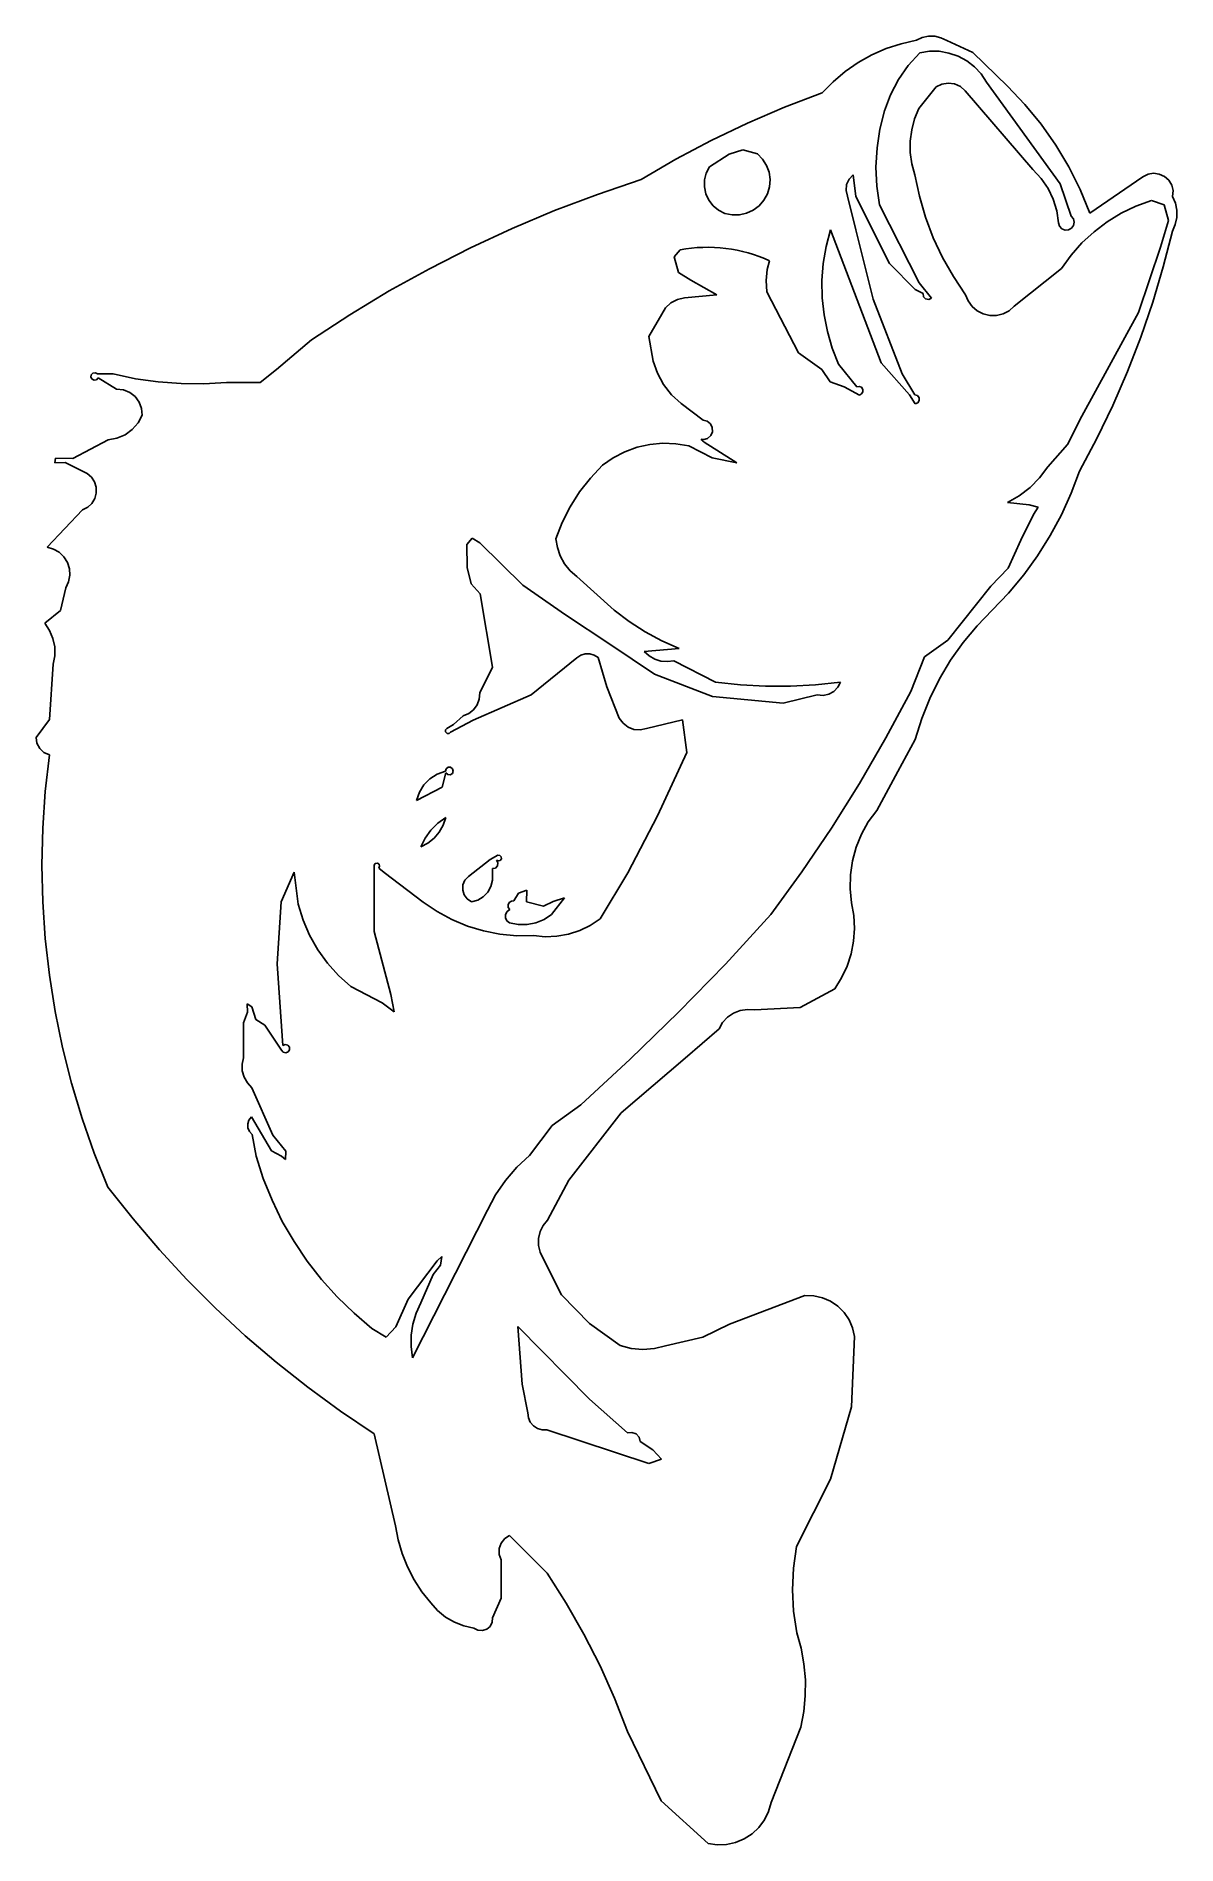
# Model space of a CAD drawing. Extents: x 8.9 to 22.6, y 2.5 to 24.2.
import ezdxf

# ---------------------------------------------------------------- set-up
doc = ezdxf.new("R2010")
doc.units = 0
doc.linetypes.add('0', pattern=[0])
doc.layers.add('1', color=7, linetype='0')

msp = doc.modelspace()

# ---------------------------------------------------------------- linework, layer by layer
at = {"layer": '1'}
for p, q in [((19.122124, 24.067635), (19.301197, 24.126564)), ((19.301197, 24.126564), (19.485062, 24.168152)), ((19.485062, 24.168152), (19.554054, 24.200882)), ((19.554054, 24.200882), (19.628616, 24.217373)), ((19.628616, 24.217373), (19.704979, 24.216782)), ((19.704979, 24.216782), (19.779278, 24.199154)), ((19.779278, 24.199154), (19.847759, 24.165375)), ((19.847759, 24.165375), (20.163292, 24.019979)), ((18.629669, 23.793039), (18.784828, 23.900116)), ((18.784828, 23.900116), (18.94948, 23.991924)), ((18.94948, 23.991924), (19.122124, 24.067635)), ((19.388044, 23.866146), (19.27129, 23.697392)), ((19.524635, 24.019295), (19.388044, 23.866146)), ((19.640724, 24.036894), (19.524635, 24.019295)), ((19.758129, 24.035604), (19.640724, 24.036894)), ((19.873802, 24.015465), (19.758129, 24.035604)), ((19.984734, 23.97699), (19.873802, 24.015465)), ((20.088039, 23.921188), (19.984734, 23.97699)), ((20.18103, 23.849499), (20.088039, 23.921188)), ((20.163292, 24.019979), (20.5755, 23.618151)), ((18.353374, 23.537125), (18.485416, 23.671675)), ((18.485416, 23.671675), (18.629669, 23.793039)), ((19.27129, 23.697392), (19.17614, 23.515581)), ((19.721344, 23.611282), (19.791107, 23.643562)), ((19.791107, 23.643562), (19.867157, 23.654736)), ((19.867157, 23.654736), (19.943254, 23.643896)), ((19.943254, 23.643896), (20.013157, 23.611931)), ((20.261292, 23.763805), (20.18103, 23.849499)), ((20.326729, 23.666323), (20.261292, 23.763805)), ((21.207291, 22.444786), (20.326729, 23.666323)), ((17.902767, 23.365646), (18.353374, 23.537125)), ((19.17614, 23.515581), (19.104031, 23.323463)), ((19.515272, 23.350643), (19.721344, 23.611282)), ((20.013157, 23.611931), (20.071136, 23.561464)), ((20.071136, 23.561464), (20.882645, 22.61898)), ((20.5755, 23.618151), (20.786062, 23.397152)), ((17.4597, 23.175545), (17.902767, 23.365646)), ((19.104031, 23.323463), (19.047714, 23.102104)), ((19.428101, 23.092541), (19.463079, 23.224499)), ((19.463079, 23.224499), (19.515272, 23.350643)), ((20.786062, 23.397152), (20.979752, 23.161224)), ((17.024937, 22.967144), (17.4597, 23.175545)), ((19.047714, 23.102104), (19.013073, 22.876335)), ((19.410952, 22.957108), (19.428101, 23.092541)), ((20.979752, 23.161224), (21.155506, 22.911648)), ((16.599239, 22.740801), (17.024937, 22.967144)), ((17.004419, 22.650248), (17.240166, 22.800781)), ((17.240166, 22.800781), (17.405567, 22.852642)), ((17.405567, 22.852642), (17.579731, 22.804512)), ((17.579731, 22.804512), (17.641171, 22.741745)), ((19.013073, 22.876335), (19.000427, 22.648273)), ((19.411938, 22.820593), (19.410952, 22.957108)), ((19.431044, 22.685423), (19.411938, 22.820593)), ((21.155506, 22.911648), (21.31237, 22.649788)), ((16.183344, 22.496914), (16.599239, 22.740801)), ((16.945393, 22.493202), (16.965988, 22.575077)), ((16.965988, 22.575077), (17.004419, 22.650248)), ((17.641171, 22.741745), (17.687977, 22.667419)), ((17.687977, 22.667419), (17.718033, 22.584892)), ((17.718033, 22.584892), (17.729996, 22.497875)), ((19.000427, 22.648273), (19.009892, 22.420059)), ((19.467934, 22.553988), (19.431044, 22.685423)), ((20.882645, 22.61898), (20.981337, 22.512432)), ((21.31237, 22.649788), (21.44949, 22.377068)), ((22.201342, 22.529278), (22.262075, 22.560673)), ((22.262075, 22.560673), (22.329399, 22.572601)), ((22.329399, 22.572601), (22.397223, 22.563988)), ((22.397223, 22.563988), (22.459423, 22.535606)), ((15.661095, 22.320461), (16.183344, 22.496914)), ((16.943691, 22.408794), (16.945393, 22.493202)), ((16.96096, 22.326159), (16.943691, 22.408794)), ((17.723316, 22.410295), (17.698301, 22.326099)), ((17.729996, 22.497875), (17.723316, 22.410295)), ((18.648205, 22.438999), (18.640995, 22.368404)), ((18.640995, 22.368404), (18.657635, 22.299421)), ((18.67844, 22.503197), (18.648205, 22.438999)), ((18.728271, 22.553711), (18.67844, 22.503197)), ((18.758221, 22.295124), (18.728271, 22.553711)), ((19.009892, 22.420059), (19.041378, 22.19383)), ((19.521336, 22.297218), (19.467934, 22.553988)), ((20.981337, 22.512432), (21.06295, 22.392296)), ((21.06295, 22.392296), (21.125645, 22.261288)), ((21.341747, 22.059971), (21.207291, 22.444786)), ((21.44949, 22.377068), (21.566122, 22.094971)), ((21.566122, 22.094971), (22.201342, 22.529278)), ((22.459423, 22.535606), (22.51038, 22.490023)), ((22.51038, 22.490023), (22.54549, 22.431355)), ((22.54549, 22.431355), (22.561581, 22.364906)), ((22.561581, 22.364906), (22.557194, 22.296677)), ((14.637489, 21.911385), (15.145584, 22.125198)), ((15.145584, 22.125198), (15.661095, 22.320461)), ((16.99633, 22.2495), (16.96096, 22.326159)), ((17.047989, 22.182728), (16.99633, 22.2495)), ((17.113312, 22.129244), (17.047989, 22.182728)), ((17.188965, 22.091774), (17.113312, 22.129244)), ((17.528301, 22.129982), (17.448505, 22.093273)), ((17.598545, 22.182713), (17.528301, 22.129982)), ((17.656078, 22.249083), (17.598545, 22.182713)), ((17.698301, 22.326099), (17.656078, 22.249083)), ((18.657635, 22.299421), (18.759083, 21.89357)), ((19.161682, 21.49073), (18.758221, 22.295124)), ((19.041378, 22.19383), (19.519264, 21.259644)), ((19.594534, 22.045376), (19.521336, 22.297218)), ((21.125645, 22.261288), (21.168003, 22.122364)), ((22.117313, 22.178917), (21.939976, 22.093241)), ((22.302219, 22.24675), (22.117313, 22.178917)), ((22.455042, 22.193787), (22.302219, 22.24675)), ((22.507843, 22.005066), (22.455042, 22.193787)), ((22.557194, 22.296677), (22.590509, 22.216204)), ((22.590509, 22.216204), (22.607117, 22.130705)), ((22.607117, 22.130705), (22.606348, 22.04361)), ((14.137476, 21.679298), (14.637489, 21.911385)), ((17.274929, 22.073721), (17.188965, 22.091774)), ((17.362762, 22.074234), (17.274929, 22.073721)), ((17.448505, 22.093273), (17.362762, 22.074234)), ((19.68708, 21.79998), (19.594534, 22.045376)), ((21.168003, 22.122364), (21.189068, 21.978661)), ((21.189068, 21.978661), (21.200994, 21.938885)), ((21.200994, 21.938885), (21.228798, 21.908039)), ((21.228798, 21.908039), (21.267126, 21.892059)), ((21.308605, 21.894018), (21.345261, 21.913536)), ((21.368092, 22.02787), (21.341747, 22.059971)), ((21.345261, 21.913536), (21.370037, 21.946863)), ((21.378166, 21.987585), (21.368092, 22.02787)), ((21.370037, 21.946863), (21.378166, 21.987585)), ((21.771914, 21.990555), (21.614754, 21.871857)), ((21.939976, 22.093241), (21.771914, 21.990555)), ((22.409948, 21.688778), (22.507843, 22.005066)), ((22.58824, 21.958416), (22.55352, 21.878536)), ((22.606348, 22.04361), (22.58824, 21.958416)), ((18.402391, 21.694965), (18.368223, 21.491932)), ((18.454868, 21.894056), (18.402391, 21.694965)), ((19.060949, 20.300797), (18.454868, 21.894056)), ((18.759083, 21.89357), (18.965242, 21.065434)), ((19.798416, 21.562523), (19.68708, 21.79998)), ((21.267126, 21.892059), (21.308605, 21.894018)), ((21.470015, 21.738293), (21.339096, 21.591152)), ((21.614754, 21.871857), (21.470015, 21.738293)), ((22.55352, 21.878536), (22.444675, 21.450085)), ((13.646197, 21.429249), (14.137476, 21.679298)), ((16.652695, 21.656246), (16.581242, 21.571962)), ((16.581242, 21.571962), (16.633354, 21.381561)), ((17.697527, 21.418831), (17.725321, 21.523903)), ((18.368223, 21.491932), (18.352648, 21.286636)), ((19.471287, 21.178329), (19.161682, 21.49073)), ((19.927868, 21.334433), (19.798416, 21.562523)), ((21.339096, 21.591152), (21.22327, 21.431862)), ((22.149193, 20.90225), (22.409948, 21.688778)), ((13.164303, 21.161564), (13.646197, 21.429249)), ((16.633354, 21.381561), (16.781567, 21.293331)), ((16.781567, 21.293331), (17.093391, 21.11388)), ((17.684252, 21.285633), (17.697527, 21.418831)), ((17.692272, 21.152016), (17.684252, 21.285633)), ((18.352648, 21.286636), (18.355789, 21.080772)), ((19.519264, 21.259644), (19.667377, 21.07679)), ((20.074656, 21.11709), (19.927868, 21.334433)), ((21.22327, 21.431862), (20.655884, 20.978045)), ((22.444675, 21.450085), (22.318802, 21.026325)), ((12.692423, 20.876593), (13.164303, 21.161564)), ((16.619234, 21.059015), (16.54179, 21.017904)), ((16.704741, 21.078438), (16.619234, 21.059015)), ((17.093391, 21.11388), (16.704741, 21.078438)), ((18.070278, 20.419556), (17.692272, 21.152016)), ((18.355789, 21.080772), (18.377625, 20.876047)), ((18.965242, 21.065434), (19.314228, 20.16975)), ((19.565872, 21.131392), (19.471287, 21.178329)), ((19.569803, 21.09342), (19.565872, 21.131392)), ((19.595894, 21.065556), (19.569803, 21.09342)), ((19.633526, 21.059141), (19.595894, 21.065556)), ((19.667377, 21.07679), (19.633526, 21.059141)), ((20.104721, 21.04192), (20.074656, 21.11709)), ((20.151718, 20.975996), (20.104721, 21.04192)), ((12.231181, 20.574713), (12.692423, 20.876593)), ((16.431725, 20.883364), (16.277378, 20.61586)), ((16.477798, 20.957962), (16.431725, 20.883364)), ((16.54179, 21.017904), (16.477798, 20.957962)), ((18.377625, 20.876047), (18.417973, 20.67415)), ((20.212978, 20.923067), (20.151718, 20.975996)), ((20.285027, 20.886135), (20.212978, 20.923067)), ((20.363766, 20.867294), (20.285027, 20.886135)), ((20.444725, 20.867622), (20.363766, 20.867294)), ((20.523306, 20.8871), (20.444725, 20.867622)), ((20.595051, 20.924614), (20.523306, 20.8871)), ((20.655884, 20.978045), (20.595051, 20.924614)), ((21.4692, 19.660698), (22.149193, 20.90225)), ((22.318802, 21.026325), (22.176098, 20.607927)), ((16.277378, 20.61586), (16.328053, 20.321154)), ((18.417973, 20.67415), (18.476498, 20.476757)), ((22.176098, 20.607927), (22.0168, 20.195568)), ((11.814068, 20.218296), (12.231181, 20.574713)), ((18.349182, 20.2201), (18.070278, 20.419556)), ((18.476498, 20.476757), (18.552719, 20.285498)), ((9.591284, 20.157455), (9.611916, 20.177795)), ((9.611916, 20.177795), (9.64064, 20.181593)), ((9.64064, 20.181593), (9.665852, 20.167309)), ((11.616809, 20.066021), (11.814068, 20.218296)), ((16.328053, 20.321154), (16.37973, 20.174772)), ((16.37973, 20.174772), (16.454317, 20.03863)), ((18.452698, 20.07235), (18.349182, 20.2201)), ((18.552719, 20.285498), (18.769039, 20.012997)), ((19.4016, 19.915861), (19.060949, 20.300797)), ((22.0168, 20.195568), (21.841156, 19.789898)), ((9.58708, 20.128786), (9.591284, 20.157455)), ((9.601006, 20.103376), (9.58708, 20.128786)), ((9.627432, 20.091496), (9.601006, 20.103376)), ((9.65568, 20.097942), (9.627432, 20.091496)), ((9.674335, 20.120111), (9.65568, 20.097942)), ((9.665852, 20.167309), (9.856281, 20.167313)), ((9.89545, 19.985882), (9.674335, 20.120111)), ((9.856281, 20.167313), (10.123938, 20.109791)), ((9.97667, 19.976255), (9.89545, 19.985882)), ((10.052367, 19.945284), (9.97667, 19.976255)), ((10.123938, 20.109791), (10.394909, 20.070763)), ((10.394909, 20.070763), (10.667918, 20.050409)), ((10.667918, 20.050409), (10.941681, 20.048828)), ((10.941681, 20.048828), (11.214901, 20.066021)), ((11.214901, 20.066021), (11.616809, 20.066021)), ((16.454317, 20.03863), (16.549873, 19.916286)), ((18.620136, 20.011627), (18.452698, 20.07235)), ((18.802088, 19.913671), (18.620136, 20.011627)), ((18.769039, 20.012997), (18.798073, 20.017792)), ((18.798073, 20.017792), (18.825161, 20.006289)), ((18.825161, 20.006289), (18.841871, 19.982067)), ((18.841871, 19.982067), (18.843002, 19.952662)), ((19.314228, 20.16975), (19.466526, 19.916206)), ((10.117038, 19.895216), (10.052367, 19.945284)), ((10.16598, 19.829689), (10.117038, 19.895216)), ((10.195638, 19.753466), (10.16598, 19.829689)), ((10.203851, 19.672092), (10.195638, 19.753466)), ((16.549873, 19.916286), (16.663895, 19.810944)), ((16.663895, 19.810944), (16.929142, 19.612608)), ((18.828209, 19.927223), (18.802088, 19.913671)), ((18.843002, 19.952662), (18.828209, 19.927223)), ((19.472004, 19.810112), (19.4016, 19.915861)), ((19.466526, 19.916206), (19.497772, 19.907345)), ((19.502176, 19.822147), (19.472004, 19.810112)), ((19.497772, 19.907345), (19.518023, 19.881945)), ((19.519701, 19.849501), (19.502176, 19.822147)), ((19.518023, 19.881945), (19.519701, 19.849501)), ((21.841156, 19.789898), (21.649445, 19.391569)), ((10.082407, 19.500542), (10.15249, 19.579691)), ((10.15249, 19.579691), (10.203851, 19.672092)), ((16.929142, 19.612608), (16.97718, 19.599676)), ((16.97718, 19.599676), (17.015503, 19.567959)), ((17.015503, 19.567959), (17.037189, 19.523188)), ((17.037189, 19.523188), (17.038319, 19.473454)), ((21.294825, 19.321274), (21.4692, 19.660698)), ((9.371217, 19.150928), (9.796257, 19.375748)), ((9.796257, 19.375748), (9.899996, 19.396109)), ((9.899996, 19.396109), (9.9969, 19.43837)), ((9.9969, 19.43837), (10.082407, 19.500542)), ((16.289017, 19.322115), (16.136086, 19.287857)), ((16.445103, 19.336208), (16.289017, 19.322115)), ((16.601696, 19.329895), (16.445103, 19.336208)), ((16.756134, 19.303295), (16.601696, 19.329895)), ((16.934446, 19.379215), (16.905046, 19.382757)), ((16.981842, 19.394318), (16.934446, 19.379215)), ((16.939135, 19.349966), (17.333221, 19.100416)), ((17.018688, 19.427744), (16.981842, 19.394318)), ((17.038319, 19.473454), (17.018688, 19.427744)), ((21.059086, 19.053957), (21.294825, 19.321274)), ((21.649445, 19.391569), (21.441971, 19.001225)), ((9.155637, 19.100315), (9.161278, 19.157299)), ((9.278711, 19.10379), (9.155637, 19.100315)), ((9.161278, 19.157299), (9.371217, 19.150928)), ((9.541105, 18.973839), (9.278711, 19.10379)), ((15.849969, 19.161503), (15.721636, 19.071548)), ((15.988905, 19.234015), (15.849969, 19.161503)), ((16.136086, 19.287857), (15.988905, 19.234015)), ((17.034645, 19.161087), (16.756134, 19.303295)), ((17.333221, 19.100416), (17.034645, 19.161087)), ((9.593197, 18.92951), (9.541105, 18.973839)), ((9.630881, 18.872421), (9.593197, 18.92951)), ((9.651175, 18.807095), (9.630881, 18.872421)), ((15.576757, 18.918509), (15.447357, 18.752182)), ((15.721636, 19.071548), (15.576757, 18.918509)), ((20.848011, 18.804688), (20.962372, 18.92185)), ((20.962372, 18.92185), (21.059086, 19.053957)), ((21.441971, 19.001225), (21.341484, 18.735741)), ((9.599186, 18.614174), (9.634674, 18.672653)), ((9.634674, 18.672653), (9.652472, 18.738701)), ((9.652472, 18.738701), (9.651175, 18.807095)), ((15.447357, 18.752182), (15.334637, 18.574129)), ((20.575775, 18.624205), (20.718285, 18.704805)), ((20.718285, 18.704805), (20.848011, 18.804688)), ((21.341484, 18.735741), (21.223639, 18.477493)), ((9.061581, 18.088251), (9.487549, 18.537468)), ((9.487549, 18.537468), (9.548815, 18.567892)), ((9.548815, 18.567892), (9.599186, 18.614174)), ((15.334637, 18.574129), (15.239641, 18.386021)), ((20.835667, 18.597353), (20.575775, 18.624205)), ((20.735809, 18.174072), (20.887516, 18.479525)), ((20.942839, 18.568153), (20.835667, 18.597353)), ((20.887516, 18.479525), (20.942839, 18.568153)), ((21.223639, 18.477493), (21.088951, 18.227619)), ((15.239641, 18.386021), (15.163269, 18.189613)), ((21.088951, 18.227619), (20.938011, 17.987213)), ((9.137936, 18.067436), (9.061581, 18.088251)), ((9.20682, 18.028471), (9.137936, 18.067436)), ((9.263993, 17.973749), (9.20682, 18.028471)), ((14.157381, 18.196051), (14.096317, 18.121525)), ((14.096317, 18.121525), (14.0997, 17.843956)), ((14.248966, 18.143188), (14.157381, 18.196051)), ((14.764297, 17.632023), (14.248966, 18.143188)), ((15.163269, 18.189613), (15.180523, 18.084352)), ((15.180523, 18.084352), (15.215614, 17.983633)), ((20.583239, 17.839087), (20.735809, 18.174072)), ((9.305939, 17.906637), (9.263993, 17.973749)), ((9.330075, 17.831266), (9.305939, 17.906637)), ((9.334918, 17.75227), (9.330075, 17.831266)), ((14.0997, 17.843956), (14.146616, 17.649708)), ((15.215614, 17.983633), (15.2675, 17.890446)), ((15.2675, 17.890446), (15.334637, 17.807568)), ((15.334637, 17.807568), (15.415022, 17.737465)), ((20.377594, 17.620445), (20.583239, 17.839087)), ((20.938011, 17.987213), (20.771481, 17.757328)), ((9.224147, 17.329212), (9.286736, 17.602785)), ((9.286736, 17.602785), (9.320169, 17.674517)), ((9.320169, 17.674517), (9.334918, 17.75227)), ((14.146616, 17.649708), (14.254426, 17.52879)), ((15.278147, 17.276867), (14.764297, 17.632023)), ((15.415022, 17.737465), (15.859749, 17.335009)), ((19.863501, 16.974344), (20.377594, 17.620445)), ((20.771481, 17.757328), (20.590092, 17.538977)), ((14.254426, 17.52879), (14.403563, 16.650963)), ((20.590092, 17.538977), (20.394646, 17.333126)), ((9.034932, 17.178913), (9.224147, 17.329212)), ((9.092682, 17.091606), (9.034932, 17.178913)), ((15.808397, 16.928226), (15.278147, 17.276867)), ((15.859749, 17.335009), (16.040239, 17.196888)), ((16.040239, 17.196888), (16.231266, 17.07374)), ((20.21213, 17.146671), (20.044907, 16.946388)), ((20.394646, 17.333126), (20.21213, 17.146671)), ((9.132833, 16.994942), (9.092682, 17.091606)), ((9.153929, 16.892422), (9.132833, 16.994942)), ((16.34354, 16.567907), (15.808397, 16.928226)), ((16.231266, 17.07374), (16.431587, 16.96637)), ((16.431587, 16.96637), (16.639898, 16.875473)), ((19.582214, 16.776316), (19.863501, 16.974344)), ((20.044907, 16.946388), (19.894022, 16.733526)), ((9.136615, 16.684753), (9.155204, 16.787758)), ((9.155204, 16.787758), (9.153929, 16.892422)), ((14.86613, 16.318031), (15.414298, 16.761246)), ((15.414298, 16.761246), (15.460133, 16.793121)), ((15.460133, 16.793121), (15.513274, 16.810266)), ((15.513274, 16.810266), (15.569107, 16.811188)), ((15.569107, 16.811188), (15.622785, 16.795805)), ((15.622785, 16.795805), (15.669653, 16.76545)), ((15.669653, 16.76545), (15.774012, 16.413626)), ((16.639898, 16.875473), (16.221642, 16.836693)), ((16.221642, 16.836693), (16.280102, 16.785406)), ((16.280102, 16.785406), (16.347935, 16.747379)), ((16.347935, 16.747379), (16.422188, 16.724268)), ((16.422188, 16.724268), (16.499619, 16.717079)), ((16.499619, 16.717079), (16.576855, 16.726126)), ((16.576855, 16.726126), (17.076073, 16.470318)), ((19.4181, 16.358042), (19.582214, 16.776316)), ((19.894022, 16.733526), (19.760418, 16.509415)), ((9.089425, 16.022738), (9.136615, 16.684753)), ((14.403563, 16.650963), (14.249109, 16.341763)), ((17.038189, 16.298998), (16.34354, 16.567907)), ((19.760418, 16.509415), (19.644924, 16.275454)), ((14.169, 16.014523), (14.86613, 16.318031)), ((14.24382, 16.268141), (14.21859, 16.198776)), ((14.249109, 16.341763), (14.24382, 16.268141)), ((15.774012, 16.413626), (15.923024, 16.040615)), ((17.886501, 16.217098), (17.038189, 16.298998)), ((17.076073, 16.470318), (17.374737, 16.437578)), ((17.374737, 16.437578), (17.674747, 16.421356)), ((17.674747, 16.421356), (17.975193, 16.421692)), ((18.296318, 16.318386), (17.886501, 16.217098)), ((17.975193, 16.421692), (18.275169, 16.438591)), ((18.275169, 16.438591), (18.573751, 16.471996)), ((18.365499, 16.312004), (18.296318, 16.318386)), ((18.433493, 16.326271), (18.365499, 16.312004)), ((18.49427, 16.359926), (18.433493, 16.326271)), ((18.54245, 16.409981), (18.49427, 16.359926)), ((18.573751, 16.471996), (18.54245, 16.409981)), ((19.118767, 15.801188), (19.4181, 16.358042)), ((19.644924, 16.275454), (19.548269, 16.0331)), ((14.049126, 16.065163), (13.93374, 15.961874)), ((14.117379, 16.09326), (14.049126, 16.065163)), ((14.175344, 16.138962), (14.117379, 16.09326)), ((14.21859, 16.198776), (14.175344, 16.138962)), ((8.931406, 15.807442), (9.089425, 16.022738)), ((13.855171, 15.915668), (13.839005, 15.897437)), ((13.839005, 15.897437), (13.839738, 15.873081)), ((13.839738, 15.873081), (13.856968, 15.85585)), ((13.93374, 15.961874), (13.855171, 15.915668)), ((13.856968, 15.85585), (13.881325, 15.855117)), ((13.881325, 15.855117), (13.899559, 15.871282)), ((13.899559, 15.871282), (14.169, 16.014523)), ((15.923024, 16.040615), (15.967518, 15.978879)), ((15.967518, 15.978879), (16.02766, 15.93226)), ((16.02766, 15.93226), (16.098536, 15.904559)), ((16.098536, 15.904559), (16.174347, 15.898039)), ((16.174347, 15.898039), (16.248913, 15.913231)), ((16.248913, 15.913231), (16.678577, 16.016964)), ((16.678577, 16.016964), (16.733173, 15.62792)), ((19.548269, 16.0331), (19.47105, 15.783873)), ((8.941125, 15.737365), (8.931406, 15.807442)), ((8.973563, 15.674493), (8.941125, 15.737365)), ((9.025041, 15.625966), (8.973563, 15.674493)), ((9.089712, 15.597287), (9.025041, 15.625966)), ((16.733173, 15.62792), (16.38213, 14.868812)), ((18.801029, 15.254622), (19.118767, 15.801188)), ((19.47105, 15.783873), (19.262318, 15.400873)), ((9.040152, 15.158901), (9.089712, 15.597287)), ((13.739985, 15.368296), (13.837584, 15.403258)), ((13.837584, 15.403258), (13.846036, 15.432298)), ((13.846036, 15.432298), (13.870257, 15.450407)), ((13.870257, 15.450407), (13.900501, 15.450295)), ((13.900501, 15.450295), (13.924589, 15.432008)), ((13.932827, 15.402908), (13.921894, 15.37471)), ((13.924589, 15.432008), (13.932827, 15.402908)), ((19.262318, 15.400873), (19.008728, 14.931337)), ((13.79918, 15.211669), (13.491968, 15.052287)), ((13.525425, 15.150409), (13.579887, 15.238615)), ((13.579887, 15.238615), (13.652624, 15.312481)), ((13.652624, 15.312481), (13.739985, 15.368296)), ((13.843655, 15.38179), (13.79918, 15.211669)), ((13.866075, 15.36149), (13.843655, 15.38179)), ((13.896195, 15.358765), (13.866075, 15.36149)), ((13.921894, 15.37471), (13.896195, 15.358765)), ((18.46524, 14.718959), (18.801029, 15.254622)), ((9.010341, 14.718737), (9.040152, 15.158901)), ((13.491968, 15.052287), (13.525425, 15.150409)), ((13.66216, 14.696624), (13.745405, 14.779579)), ((13.745405, 14.779579), (13.841328, 14.847486)), ((13.810687, 14.756768), (13.763568, 14.673414)), ((13.841328, 14.847486), (13.810687, 14.756768)), ((16.38213, 14.868812), (16.024717, 14.182609)), ((18.908283, 14.795392), (18.825392, 14.648085)), ((19.008728, 14.931337), (18.908283, 14.795392)), ((9.000333, 14.277678), (9.010341, 14.718737)), ((13.542618, 14.495211), (13.593927, 14.600939)), ((13.627108, 14.540272), (13.542618, 14.495211)), ((13.593927, 14.600939), (13.66216, 14.696624)), ((13.701641, 14.600384), (13.627108, 14.540272)), ((13.763568, 14.673414), (13.701641, 14.600384)), ((18.11178, 14.19479), (18.46524, 14.718959)), ((18.825392, 14.648085), (18.761326, 14.491671)), ((14.113037, 14.140656), (14.375402, 14.343848)), ((14.375402, 14.343848), (14.466545, 14.394911)), ((14.472712, 14.327468), (14.451302, 14.337881)), ((14.451302, 14.337881), (14.468368, 14.305024)), ((14.466545, 14.394911), (14.490288, 14.39324)), ((14.49576, 14.333418), (14.472712, 14.327468)), ((14.490288, 14.39324), (14.507296, 14.376587)), ((14.509462, 14.352882), (14.49576, 14.333418)), ((14.507296, 14.376587), (14.509462, 14.352882)), ((18.71706, 14.328543), (18.693275, 14.161199)), ((18.761326, 14.491671), (18.71706, 14.328543)), ((9.010151, 13.836615), (9.000333, 14.277678)), ((12.024633, 14.192464), (11.869623, 13.835598)), ((12.073945, 13.806996), (12.024633, 14.192464)), ((12.997401, 14.295172), (12.981893, 14.276077)), ((12.981893, 14.276077), (12.985537, 14.021723)), ((13.021666, 14.299207), (12.997401, 14.295172)), ((13.042516, 14.286157), (13.021666, 14.299207)), ((13.039108, 14.240272), (13.049498, 14.26257)), ((13.103363, 14.189709), (13.039108, 14.240272)), ((13.049498, 14.26257), (13.042516, 14.286157)), ((13.573104, 13.833429), (13.103363, 14.189709)), ((14.071873, 14.095526), (14.113037, 14.140656)), ((14.436967, 14.241974), (14.400461, 14.235794)), ((14.400461, 14.235794), (14.403563, 14.094154)), ((14.462895, 14.268405), (14.436967, 14.241974)), ((14.468368, 14.305024), (14.462895, 14.268405)), ((16.024717, 14.182609), (15.691633, 13.631939)), ((17.741032, 13.682694), (18.11178, 14.19479)), ((18.693275, 14.161199), (18.690334, 13.992198)), ((12.985537, 14.021723), (12.985537, 13.479511)), ((14.045317, 13.978139), (14.048379, 14.039144)), ((14.063049, 13.919689), (14.045317, 13.978139)), ((14.048379, 14.039144), (14.071873, 14.095526)), ((14.099487, 13.870667), (14.063049, 13.919689)), ((14.291323, 13.897124), (14.224767, 13.857783)), ((14.345551, 13.952229), (14.291323, 13.897124)), ((14.383818, 14.019406), (14.345551, 13.952229)), ((14.403563, 14.094154), (14.383818, 14.019406)), ((14.659141, 13.847419), (14.713592, 13.940481)), ((14.713592, 13.940481), (14.812428, 13.977523)), ((14.812428, 13.977523), (14.80867, 13.834605)), ((15.266672, 13.884448), (15.109721, 13.682932)), ((15.131221, 13.840348), (15.266672, 13.884448)), ((18.690334, 13.992198), (18.708271, 13.824127)), ((9.039775, 13.396438), (9.010151, 13.836615)), ((11.869623, 13.835598), (11.820731, 13.094031)), ((12.131844, 13.617177), (12.073945, 13.806996)), ((13.739465, 13.720015), (13.573104, 13.833429)), ((13.916418, 13.62396), (13.739465, 13.720015)), ((14.150345, 13.836839), (14.099487, 13.870667)), ((14.224767, 13.857783), (14.150345, 13.836839)), ((14.556782, 13.644854), (14.557665, 13.685262)), ((14.557665, 13.685262), (14.576643, 13.720946)), ((14.576643, 13.720946), (14.609653, 13.744267)), ((14.589713, 13.80022), (14.603016, 13.827955)), ((14.592145, 13.769558), (14.589713, 13.80022)), ((14.609653, 13.744267), (14.592145, 13.769558)), ((14.603016, 13.827955), (14.628454, 13.845247)), ((14.628454, 13.845247), (14.659141, 13.847419)), ((14.80867, 13.834605), (15.014131, 13.786199)), ((15.014131, 13.786199), (15.131221, 13.840348)), ((15.109721, 13.682932), (15.020205, 13.625455)), ((17.194588, 13.089588), (17.741032, 13.682694)), ((18.708271, 13.824127), (18.734161, 13.671765)), ((18.734161, 13.671765), (18.741564, 13.517396)), ((12.210041, 13.434778), (12.131844, 13.617177)), ((12.985537, 13.479511), (13.185328, 12.724352)), ((14.102158, 13.546247), (13.916418, 13.62396)), ((14.29479, 13.487667), (14.102158, 13.546247)), ((14.49235, 13.448818), (14.29479, 13.487667)), ((14.692819, 13.430099), (14.49235, 13.448818)), ((14.574179, 13.608372), (14.556782, 13.644854)), ((14.606134, 13.583627), (14.574179, 13.608372)), ((14.710769, 13.564431), (14.606134, 13.583627)), ((14.817146, 13.565144), (14.710769, 13.564431)), ((14.921517, 13.585726), (14.817146, 13.565144)), ((15.020205, 13.625455), (14.921517, 13.585726)), ((15.44814, 13.491098), (15.314115, 13.447338)), ((15.574799, 13.55303), (15.44814, 13.491098)), ((15.691633, 13.631939), (15.574799, 13.55303)), ((18.741564, 13.517396), (18.730366, 13.363256)), ((9.089145, 12.958035), (9.039775, 13.396438)), ((12.307608, 13.261962), (12.210041, 13.434778)), ((12.423387, 13.100783), (12.307608, 13.261962)), ((14.894164, 13.43169), (14.692819, 13.430099)), ((15.03442, 13.417345), (14.894164, 13.43169)), ((15.175312, 13.422593), (15.03442, 13.417345)), ((15.314115, 13.447338), (15.175312, 13.422593)), ((18.730366, 13.363256), (18.700737, 13.211578)), ((11.820731, 13.094031), (11.871375, 12.346519)), ((12.556007, 12.95315), (12.423387, 13.100783)), ((16.632034, 12.511736), (17.194588, 13.089588)), ((18.653097, 13.064558), (18.588144, 12.924326)), ((18.700737, 13.211578), (18.653097, 13.064558)), ((9.158161, 12.522294), (9.089145, 12.958035)), ((12.703897, 12.820809), (12.556007, 12.95315)), ((13.079227, 12.624758), (12.703897, 12.820809)), ((18.588144, 12.924326), (18.506817, 12.792906)), ((11.517133, 12.576503), (11.462741, 12.612988)), ((11.462741, 12.612988), (11.466692, 12.512176)), ((13.223846, 12.51639), (13.079227, 12.624758)), ((13.185328, 12.724352), (13.223846, 12.51639)), ((18.506817, 12.792906), (18.093117, 12.567409)), ((9.246685, 12.090096), (9.158161, 12.522294)), ((11.466692, 12.512176), (11.415582, 12.386054)), ((11.415582, 12.386054), (11.415582, 11.965618)), ((11.564353, 12.425303), (11.517133, 12.576503)), ((11.672539, 12.356092), (11.564353, 12.425303)), ((16.053795, 11.949581), (16.632034, 12.511736)), ((17.161968, 12.38886), (17.118408, 12.314138)), ((17.22086, 12.452207), (17.161968, 12.38886)), ((17.292213, 12.501089), (17.22086, 12.452207)), ((17.372551, 12.53313), (17.292213, 12.501089)), ((17.457962, 12.546764), (17.372551, 12.53313)), ((17.544283, 12.54133), (17.457962, 12.546764)), ((18.093117, 12.567409), (17.544283, 12.54133)), ((11.873675, 12.058657), (11.672539, 12.356092)), ((11.871375, 12.346519), (11.887692, 12.113276)), ((17.118408, 12.314138), (16.710859, 11.962428)), ((9.354536, 11.662307), (9.246685, 12.090096)), ((11.415582, 11.965618), (11.399528, 11.888255)), ((11.893021, 12.033887), (11.873675, 12.058657)), ((11.887692, 12.113276), (11.916566, 12.125674)), ((11.9233, 12.025464), (11.893021, 12.033887)), ((11.916566, 12.125674), (11.947161, 12.118483)), ((11.952658, 12.036686), (11.9233, 12.025464)), ((11.947161, 12.118483), (11.967491, 12.094515)), ((11.969599, 12.063158), (11.952658, 12.036686)), ((11.967491, 12.094515), (11.969599, 12.063158)), ((15.460314, 11.403555), (16.053795, 11.949581)), ((16.710859, 11.962428), (15.944254, 11.305438)), ((11.399528, 11.888255), (11.402428, 11.809294)), ((11.402428, 11.809294), (11.424109, 11.733309)), ((11.424109, 11.733309), (11.463317, 11.664704)), ((9.481497, 11.239799), (9.354536, 11.662307)), ((11.463317, 11.664704), (11.517778, 11.607457)), ((11.517778, 11.607457), (11.769176, 11.0397)), ((15.117586, 11.154945), (15.460314, 11.403555)), ((15.944254, 11.305438), (15.318135, 10.500112)), ((9.627312, 10.823419), (9.481497, 11.239799)), ((11.482774, 11.219384), (11.467546, 11.173953)), ((11.467546, 11.173953), (11.469092, 11.126063)), ((11.469092, 11.126063), (11.487218, 11.081707)), ((11.512868, 11.256667), (11.482774, 11.219384)), ((11.487218, 11.081707), (11.519653, 11.04644)), ((11.753234, 10.850455), (11.512868, 11.256667)), ((14.846233, 10.796099), (15.117586, 11.154945)), ((11.519653, 11.04644), (11.567513, 10.784781)), ((11.873735, 10.787789), (11.753234, 10.850455)), ((11.769176, 11.0397), (11.923325, 10.847224)), ((11.923325, 10.847224), (11.920024, 10.746007)), ((9.791687, 10.414011), (9.627312, 10.823419)), ((11.567513, 10.784781), (11.654313, 10.517576)), ((11.920024, 10.746007), (11.873735, 10.787789)), ((14.557605, 10.494907), (14.693541, 10.653534)), ((14.693541, 10.653534), (14.846233, 10.796099)), ((10.093155, 10.033064), (9.791687, 10.414011)), ((11.654313, 10.517576), (11.7595, 10.257054)), ((14.440104, 10.322181), (14.557605, 10.494907)), ((15.318135, 10.500112), (15.063761, 10.020127)), ((11.7595, 10.257054), (11.882563, 10.004484)), ((14.342495, 10.137482), (14.440104, 10.322181)), ((10.409074, 9.664007), (10.093155, 10.033064)), ((11.882563, 10.004484), (12.022907, 9.761093)), ((13.441338, 8.367321), (14.342495, 10.137482)), ((15.063761, 10.020127), (15.009728, 9.955918)), ((12.022907, 9.761093), (12.179851, 9.528059)), ((14.972093, 9.880915), (14.952915, 9.799217)), ((14.952915, 9.799217), (14.953244, 9.7153)), ((15.009728, 9.955918), (14.972093, 9.880915)), ((10.738974, 9.307392), (10.409074, 9.664007)), ((13.740665, 9.530001), (13.796485, 9.582051)), ((13.796485, 9.582051), (13.778313, 9.480005)), ((14.953244, 9.7153), (14.973063, 9.633754)), ((14.973063, 9.633754), (15.011286, 9.55905)), ((15.011286, 9.55905), (15.229286, 9.125166)), ((12.179851, 9.528059), (12.352631, 9.306516)), ((13.39101, 9.069862), (13.740665, 9.530001)), ((13.6908, 9.367211), (13.543741, 9.026583)), ((13.778313, 9.480005), (13.6908, 9.367211)), ((11.082366, 8.96375), (10.738974, 9.307392)), ((12.352631, 9.306516), (12.540411, 9.097532)), ((15.229286, 9.125166), (15.565935, 8.781376)), ((17.244604, 8.772472), (18.148804, 9.117062)), ((18.148804, 9.117062), (18.254868, 9.112992)), ((18.254868, 9.112992), (18.358313, 9.089211)), ((11.438738, 8.633588), (11.082366, 8.96375)), ((12.540411, 9.097532), (12.742283, 8.902124)), ((12.742283, 8.902124), (12.957264, 8.721243)), ((13.242302, 8.740028), (13.39101, 9.069862)), ((13.487615, 8.902781), (13.448757, 8.772528)), ((13.543741, 9.026583), (13.487615, 8.902781)), ((18.358313, 9.089211), (18.455505, 9.046552)), ((18.455505, 9.046552), (18.543037, 8.986513)), ((18.543037, 8.986513), (18.617832, 8.911202)), ((18.617832, 8.911202), (18.677269, 8.823262)), ((12.957264, 8.721243), (13.128483, 8.616114)), ((13.128483, 8.616114), (13.242302, 8.740028)), ((13.448757, 8.772528), (13.427893, 8.638214)), ((15.566037, 7.871884), (14.707424, 8.74551)), ((14.707424, 8.74551), (14.758066, 8.051802)), ((15.565935, 8.781376), (15.931768, 8.516819)), ((16.926003, 8.616925), (17.244604, 8.772472)), ((18.677269, 8.823262), (18.719261, 8.72578)), ((18.719261, 8.72578), (18.74234, 8.622172)), ((11.807564, 8.317398), (11.438738, 8.633588)), ((13.427893, 8.638214), (13.425406, 8.50231)), ((13.425406, 8.50231), (13.441338, 8.367321)), ((15.931768, 8.516819), (16.066027, 8.481184)), ((16.066027, 8.481184), (16.204355, 8.468538)), ((16.204355, 8.468538), (16.34285, 8.479239)), ((16.34285, 8.479239), (16.477594, 8.512983)), ((16.477594, 8.512983), (16.926003, 8.616925)), ((18.74234, 8.622172), (18.706291, 7.779135)), ((12.188295, 8.015649), (11.807564, 8.317398)), ((14.758066, 8.051802), (14.828064, 7.70779)), ((12.580366, 7.72879), (12.188295, 8.015649)), ((16.022123, 7.469572), (15.566037, 7.871884)), ((12.983196, 7.457246), (12.580366, 7.72879)), ((14.828064, 7.70779), (14.833698, 7.650243)), ((14.833698, 7.650243), (14.856029, 7.596906)), ((14.856029, 7.596906), (14.893075, 7.552508)), ((18.706291, 7.779135), (18.455059, 6.912966)), ((13.23988, 6.354964), (12.983196, 7.457246)), ((14.893075, 7.552508), (14.941551, 7.520989)), ((14.941551, 7.520989), (14.997162, 7.505143)), ((14.997162, 7.505143), (15.054972, 7.50638)), ((15.054972, 7.50638), (16.277378, 7.10123)), ((16.074497, 7.474003), (16.022123, 7.469572)), ((16.123459, 7.454892), (16.074497, 7.474003)), ((16.158979, 7.416155), (16.123459, 7.454892)), ((16.173786, 7.365722), (16.158979, 7.416155)), ((16.325653, 7.263452), (16.173786, 7.365722)), ((16.42931, 7.152025), (16.325653, 7.263452)), ((16.277378, 7.10123), (16.42931, 7.152025)), ((18.455059, 6.912966), (18.048492, 6.103901)), ((13.270807, 6.185563), (13.23988, 6.354964)), ((13.31839, 6.020064), (13.270807, 6.185563)), ((14.483784, 6.079801), (14.483197, 6.010226)), ((14.506552, 6.145551), (14.483784, 6.079801)), ((14.549114, 6.200593), (14.506552, 6.145551)), ((14.607023, 6.239171), (14.549114, 6.200593)), ((15.057077, 5.78668), (14.607023, 6.239171)), ((18.048492, 6.103901), (18.011189, 5.846905)), ((13.382162, 5.860105), (13.31839, 6.020064)), ((13.461489, 5.707262), (13.382162, 5.860105)), ((14.483197, 6.010226), (14.504849, 5.944101)), ((14.504849, 5.944101), (14.504849, 5.485057)), ((13.555593, 5.563048), (13.461489, 5.707262)), ((15.286722, 5.426602), (15.057077, 5.78668)), ((18.011189, 5.846905), (17.998955, 5.587501)), ((13.663542, 5.428882), (13.555593, 5.563048)), ((13.744768, 5.336819), (13.663542, 5.428882)), ((14.504849, 5.485057), (14.401108, 5.250195)), ((15.498486, 5.055727), (15.286722, 5.426602)), ((17.998955, 5.587501), (18.011902, 5.328133)), ((13.839525, 5.258753), (13.744768, 5.336819)), ((13.945431, 5.196648), (13.839525, 5.258753)), ((14.401108, 5.250195), (14.397692, 5.196324)), ((18.011902, 5.328133), (18.0499, 5.07124)), ((14.05982, 5.152067), (13.945431, 5.196648)), ((14.179823, 5.126126), (14.05982, 5.152067)), ((14.22756, 5.100939), (14.179823, 5.126126)), ((14.281336, 5.096254), (14.22756, 5.100939)), ((14.332712, 5.112808), (14.281336, 5.096254)), ((14.373636, 5.148005), (14.332712, 5.112808)), ((14.397692, 5.196324), (14.373636, 5.148005)), ((15.69186, 4.674937), (15.498486, 5.055727)), ((18.0499, 5.07124), (18.102217, 4.886903)), ((18.102217, 4.886903), (18.137039, 4.698477)), ((15.866381, 4.285149), (15.69186, 4.674937)), ((18.137039, 4.698477), (18.15406, 4.507617)), ((18.15406, 4.507617), (18.153128, 4.316001)), ((16.021633, 3.887292), (15.866381, 4.285149)), ((18.134254, 4.125318), (18.097614, 3.937232)), ((18.153128, 4.316001), (18.134254, 4.125318)), ((18.097614, 3.937232), (17.742321, 3.0349)), ((16.42625, 3.055769), (16.021633, 3.887292)), ((16.986389, 2.543295), (16.42625, 3.055769)), ((17.662193, 2.827247), (17.595779, 2.737392)), ((17.711567, 2.927481), (17.662193, 2.827247)), ((17.742321, 3.0349), (17.711567, 2.927481)), ((17.514442, 2.660787), (17.420774, 2.59987)), ((17.595779, 2.737392), (17.514442, 2.660787)), ((17.097052, 2.52784), (16.986389, 2.543295)), ((17.208696, 2.532319), (17.097052, 2.52784)), ((17.317762, 2.556588), (17.208696, 2.532319)), ((17.420774, 2.59987), (17.317762, 2.556588))]:
    msp.add_line(p, q, dxfattribs=at)
for centre, radius, start, end in [((16.978188, 19.881399), 1.804446, 65.540415, 100.392111), ((18.133606, 20.625797), 1.747715, -134.664316, -133.113631)]:
    msp.add_arc(centre, radius, start, end, dxfattribs=at)

doc.saveas('drawing.dxf')
